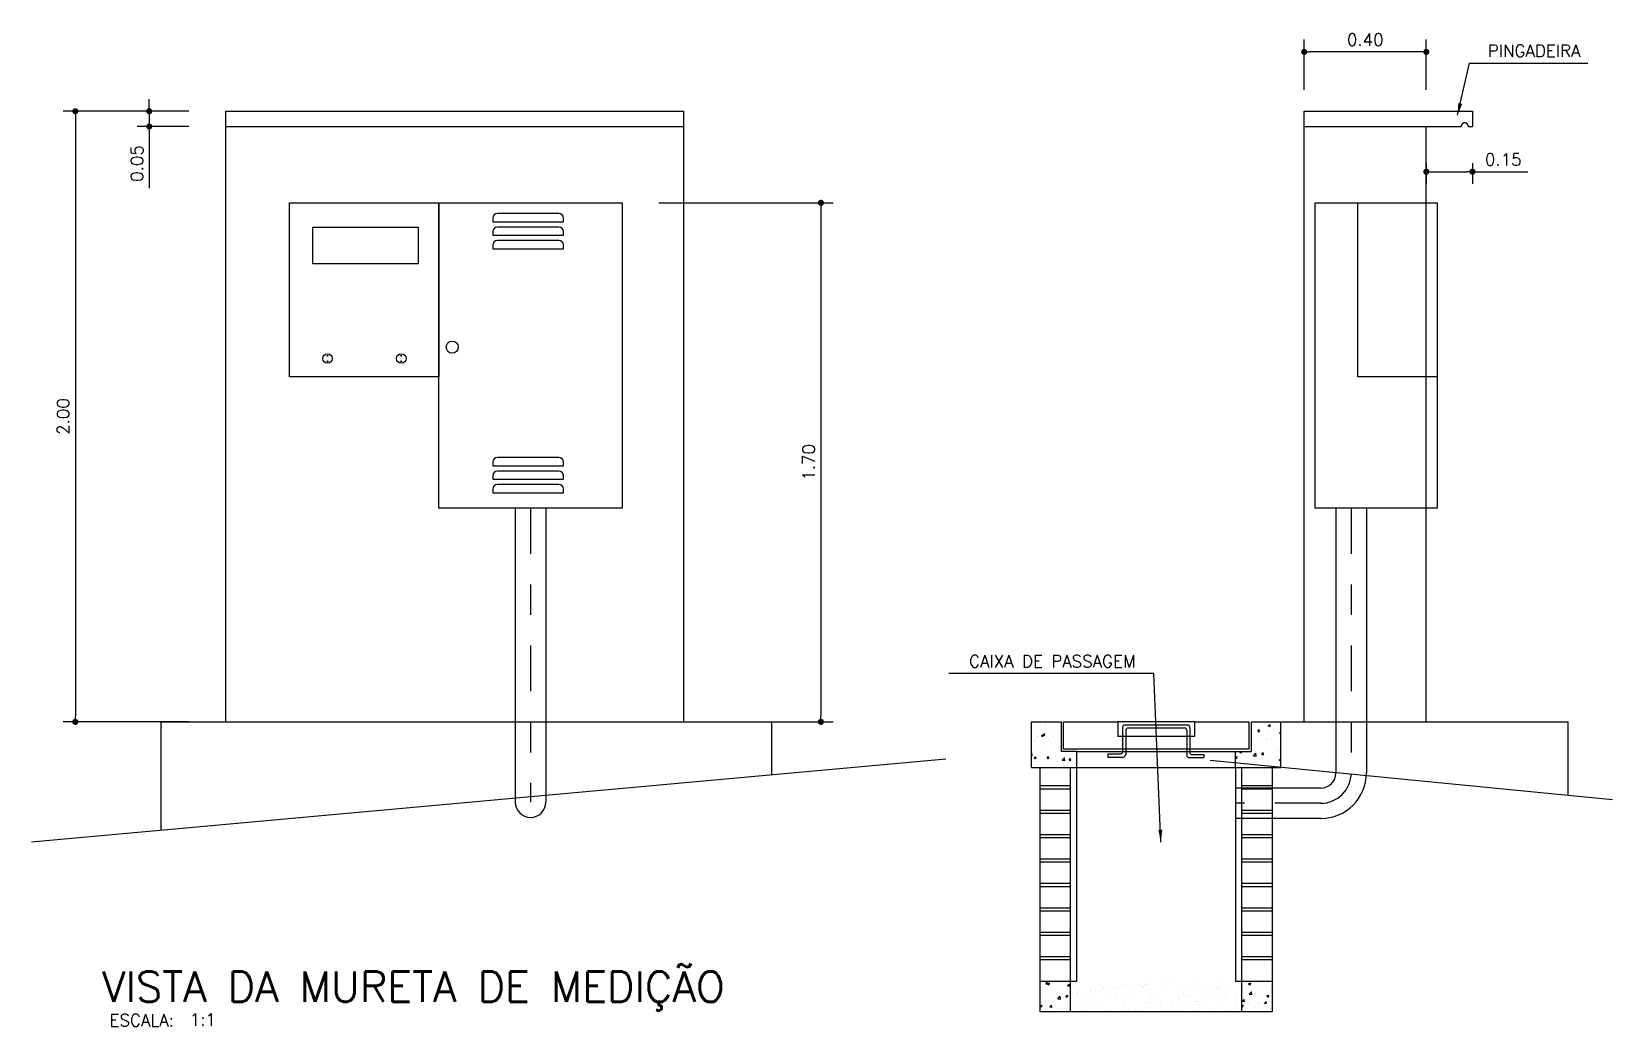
# Model space of a CAD drawing. Extents: x -2.58 to 2.59, y -1.75 to 1.51.
import ezdxf

# ---------------------------------------------------------------- set-up
doc = ezdxf.new("R2010")
doc.units = 0
doc.header["$LTSCALE"] = 0.3
doc.header["$MEASUREMENT"] = 0
doc.linetypes.add('DASHDOT', pattern=[1, 0.5, -0.25, 0, -0.25])
doc.layers.get('0').update_dxf_attribs({"linetype": 'CONTINUOUS'})
doc.layers.get('DEFPOINTS').update_dxf_attribs({"linetype": 'CONTINUOUS'})
doc.layers.add('DETALHES', color=4, linetype='CONTINUOUS')
doc.styles.add('ROMANS', font='romans')
doc.dimstyles.new('LINEAR', dxfattribs={"dimtxt": 0.04, "dimasz": 0.02, "dimexe": 0.04, "dimexo": 0.12, "dimgap": 0.02, "dimtad": 1, "dimzin": 1, "dimtxsty": 'ROMANS', "dimblk1": 'DOT', "dimblk2": 'DOT', "dimsah": 1, "dimcen": 2.5, "dimclrd": 1, "dimclre": 1, "dimclrt": 3, "dimazin": 3, "dimtfac": 1, "dimtdec": 4, "dimtmove": 0, "dimatfit": 3, "dimtvp": 1, "dimtolj": 1, "dimtzin": 1})
doc.dimstyles.new('TEXTO', dxfattribs={"dimtxt": 0.04, "dimasz": 0.04, "dimexe": 0.04, "dimexo": 0.12, "dimgap": 0.02, "dimtad": 1, "dimdec": 4, "dimtxsty": 'ROMANS', "dimcen": 2.5, "dimclrd": 1, "dimclre": 1, "dimclrt": 3, "dimazin": 3, "dimtfac": 1, "dimtdec": 4, "dimtmove": 0, "dimatfit": 3, "dimtvp": 1, "dimtolj": 1, "dimtzin": 0})

# ---------------------------------------------------------------- blocks, each defined once
blk = doc.blocks.new('*X1')
at = {"color": 0}
for p, q in [((1235.1544, 1539.8969), (1235.1544, 1539.8969)), ((1235.1566, 1539.9122), (1235.1566, 1539.9122)), ((1235.1775, 1539.9129), (1235.1775, 1539.9129)), ((1235.1945, 1539.9172), (1235.1945, 1539.9172)), ((1235.1953, 1539.8987), (1235.1953, 1539.8987)), ((1235.2049, 1539.9033), (1235.2049, 1539.9033)), ((1235.8887, 1539.8955), (1235.8931, 1539.9007)), ((1235.8943, 1539.8944), (1235.8931, 1539.9007)), ((1235.9124, 1539.9209), (1235.9124, 1539.9209)), ((1235.9197, 1539.9018), (1235.9197, 1539.9018)), ((1235.9231, 1539.9145), (1235.9301, 1539.9172)), ((1235.9231, 1539.9145), (1235.9281, 1539.9111)), ((1235.9281, 1539.9111), (1235.9301, 1539.9171)), ((1235.9351, 1539.9068), (1235.9351, 1539.9068)), ((1235.9532, 1539.9022), (1235.9532, 1539.9022)), ((1235.9601, 1539.9101), (1235.9601, 1539.9101)), ((1235.1532, 1539.8636), (1235.1532, 1539.8636)), ((1235.158, 1539.8618), (1235.158, 1539.8618)), ((1235.1609, 1539.8668), (1235.1609, 1539.8668)), ((1235.1682, 1539.8778), (1235.1682, 1539.8778)), ((1235.1791, 1539.8483), (1235.1791, 1539.8483)), ((1235.1802, 1539.882), (1235.1872, 1539.8847)), ((1235.1802, 1539.882), (1235.1852, 1539.8787)), ((1235.1849, 1539.8825), (1235.1897, 1539.8883)), ((1235.1849, 1539.8825), (1235.1909, 1539.882)), ((1235.1852, 1539.8786), (1235.1872, 1539.8846)), ((1235.1909, 1539.8819), (1235.1897, 1539.8882)), ((1235.2037, 1539.87), (1235.2037, 1539.87)), ((1235.2114, 1539.8595), (1235.2114, 1539.8595)), ((1235.2193, 1539.8768), (1235.2193, 1539.8768)), ((1235.8887, 1539.8949), (1235.8942, 1539.8945)), ((1235.8948, 1539.8922), (1235.8948, 1539.8922)), ((1235.9088, 1539.8673), (1235.9088, 1539.8673)), ((1235.9185, 1539.8685), (1235.9185, 1539.8685)), ((1235.9188, 1539.8703), (1235.9188, 1539.8703)), ((1235.9248, 1539.8813), (1235.9248, 1539.8813)), ((1235.9338, 1539.8706), (1235.9338, 1539.8706)), ((1235.96, 1539.8887), (1235.9642, 1539.8937)), ((1235.96, 1539.8887), (1235.9642, 1539.8883)), ((1235.1475, 1539.8241), (1235.1487, 1539.8253)), ((1235.1475, 1539.8162), (1235.1498, 1539.8158)), ((1235.1498, 1539.8158), (1235.1487, 1539.8253)), ((1235.1507, 1539.797), (1235.1507, 1539.797)), ((1235.1519, 1539.8303), (1235.1519, 1539.8303)), ((1235.1559, 1539.8095), (1235.1629, 1539.8122)), ((1235.1559, 1539.8095), (1235.1608, 1539.8061)), ((1235.1608, 1539.8061), (1235.1629, 1539.8121)), ((1235.1787, 1539.8072), (1235.1787, 1539.8072)), ((1235.1915, 1539.8087), (1235.1915, 1539.8087)), ((1235.1988, 1539.8073), (1235.2036, 1539.813)), ((1235.1988, 1539.8073), (1235.2047, 1539.8068)), ((1235.2012, 1539.8035), (1235.2012, 1539.8035)), ((1235.2048, 1539.8067), (1235.2036, 1539.813)), ((1235.2038, 1539.8105), (1235.2038, 1539.8105)), ((1235.2416, 1539.8155), (1235.2416, 1539.8155)), ((1235.2449, 1539.8064), (1235.2449, 1539.8064)), ((1235.2476, 1539.8006), (1235.2554, 1539.8088)), ((1235.2476, 1539.8006), (1235.2565, 1539.7993)), ((1235.2532, 1539.8109), (1235.2532, 1539.8109)), ((1235.2565, 1539.7992), (1235.2554, 1539.8087)), ((1235.2705, 1539.801), (1235.2753, 1539.8068)), ((1235.2705, 1539.801), (1235.2765, 1539.8005)), ((1235.2765, 1539.8004), (1235.2753, 1539.8067)), ((1235.8159, 1539.8101), (1235.8217, 1539.8124)), ((1235.8159, 1539.809), (1235.8197, 1539.8064)), ((1235.8193, 1539.8196), (1235.8193, 1539.8196)), ((1235.8197, 1539.8213), (1235.8197, 1539.8213)), ((1235.8197, 1539.8063), (1235.8217, 1539.8123)), ((1235.8304, 1539.826), (1235.8333, 1539.8294)), ((1235.8304, 1539.826), (1235.8364, 1539.8255)), ((1235.8364, 1539.8255), (1235.8357, 1539.8294)), ((1235.8403, 1539.8152), (1235.8403, 1539.8152)), ((1235.8647, 1539.7948), (1235.8647, 1539.7948)), ((1235.8659, 1539.8281), (1235.8659, 1539.8281)), ((1235.873, 1539.819), (1235.873, 1539.819)), ((1235.8747, 1539.8153), (1235.8825, 1539.8234)), ((1235.8747, 1539.8153), (1235.8836, 1539.8139)), ((1235.8825, 1539.8279), (1235.8825, 1539.8279)), ((1235.8836, 1539.8139), (1235.8825, 1539.8234)), ((1235.8987, 1539.8253), (1235.8987, 1539.8253)), ((1235.9021, 1539.8198), (1235.907, 1539.8255)), ((1235.9021, 1539.8198), (1235.9081, 1539.8192)), ((1235.9081, 1539.8192), (1235.907, 1539.8255)), ((1235.916, 1539.8019), (1235.916, 1539.8019)), ((1235.9191, 1539.7967), (1235.9191, 1539.7967)), ((1235.9264, 1539.8168), (1235.9264, 1539.8168)), ((1235.9454, 1539.8362), (1235.9454, 1539.8362)), ((1235.957, 1539.8353), (1235.957, 1539.8353)), ((1235.9584, 1539.8017), (1235.9642, 1539.8039)), ((1235.9584, 1539.8017), (1235.9634, 1539.7984)), ((1235.9587, 1539.8279), (1235.9587, 1539.8279)), ((1235.9634, 1539.7983), (1235.9642, 1539.8005)), ((1235.252, 1539.7777), (1235.252, 1539.7777)), ((1235.2533, 1539.7821), (1235.2533, 1539.7821)), ((1235.2785, 1539.7843), (1235.2785, 1539.7843)), ((1235.8321, 1539.7816), (1235.8321, 1539.7816)), ((1235.8562, 1539.7884), (1235.8562, 1539.7884)), ((1235.8812, 1539.7917), (1235.8812, 1539.7917)), ((1235.8854, 1539.7794), (1235.8854, 1539.7794)), ((1235.9388, 1539.7771), (1235.9388, 1539.7771)), ((1235.1941, 1539.0677), (1235.1989, 1539.0734)), ((1235.1974, 1539.072), (1235.1974, 1539.072)), ((1235.2, 1539.0671), (1235.1989, 1539.0733)), ((1235.2, 1539.0683), (1235.207, 1539.071)), ((1235.2, 1539.0683), (1235.2049, 1539.065)), ((1235.205, 1539.0649), (1235.207, 1539.071)), ((1235.8588, 1539.0685), (1235.8658, 1539.0712)), ((1235.8588, 1539.0685), (1235.8638, 1539.0652)), ((1235.8593, 1539.0693), (1235.8593, 1539.0693)), ((1235.8638, 1539.0651), (1235.8659, 1539.0712)), ((1235.8893, 1539.0695), (1235.8893, 1539.0695)), ((1235.8972, 1539.0743), (1235.8972, 1539.0743)), ((1235.1844, 1539.0194), (1235.1844, 1539.0194)), ((1235.1934, 1539.0536), (1235.1934, 1539.0536)), ((1235.1941, 1539.0677), (1235.2, 1539.0671)), ((1235.2167, 1539.0305), (1235.2167, 1539.0305)), ((1235.2252, 1539.0453), (1235.2252, 1539.0453)), ((1235.2303, 1539.0225), (1235.2303, 1539.0225)), ((1235.2337, 1539.0195), (1235.2415, 1539.0276)), ((1235.2337, 1539.0195), (1235.2426, 1539.0181)), ((1235.2378, 1539.0171), (1235.2378, 1539.0171)), ((1235.2426, 1539.018), (1235.2415, 1539.0275)), ((1235.2516, 1539.0223), (1235.2516, 1539.0223)), ((1235.2553, 1539.0258), (1235.2553, 1539.0258)), ((1235.2566, 1539.0619), (1235.2566, 1539.0619)), ((1235.2597, 1539.0281), (1235.2667, 1539.0308)), ((1235.2597, 1539.0281), (1235.2646, 1539.0247)), ((1235.2646, 1539.0247), (1235.2667, 1539.0307)), ((1235.2658, 1539.0614), (1235.2706, 1539.0671)), ((1235.2658, 1539.0614), (1235.2718, 1539.0609)), ((1235.2701, 1539.0283), (1235.2701, 1539.0283)), ((1235.2718, 1539.0608), (1235.2706, 1539.0671)), ((1235.2753, 1539.019), (1235.2753, 1539.019)), ((1235.8367, 1539.0292), (1235.8367, 1539.0292)), ((1235.8379, 1539.0625), (1235.8379, 1539.0625)), ((1235.8386, 1539.0555), (1235.8386, 1539.0555)), ((1235.8396, 1539.0112), (1235.8444, 1539.0169)), ((1235.8456, 1539.0106), (1235.8444, 1539.0169)), ((1235.8608, 1539.0341), (1235.8686, 1539.0422)), ((1235.8608, 1539.0341), (1235.8697, 1539.0327)), ((1235.8697, 1539.0327), (1235.8686, 1539.0422)), ((1235.8709, 1539.0348), (1235.8709, 1539.0348)), ((1235.8768, 1539.0546), (1235.8768, 1539.0546)), ((1235.8881, 1539.0362), (1235.8881, 1539.0362)), ((1235.8969, 1539.0655), (1235.8969, 1539.0655)), ((1235.9185, 1539.0283), (1235.9255, 1539.031)), ((1235.9185, 1539.0283), (1235.9235, 1539.0249)), ((1235.9235, 1539.0249), (1235.9255, 1539.0309)), ((1235.9302, 1539.0523), (1235.9302, 1539.0523)), ((1235.934, 1539.0432), (1235.934, 1539.0432)), ((1235.1759, 1538.9959), (1235.1826, 1538.9985)), ((1235.1759, 1538.9957), (1235.1806, 1538.9925)), ((1235.1806, 1538.9924), (1235.1827, 1538.9984)), ((1235.1932, 1539.0123), (1235.1932, 1539.0123)), ((1235.1968, 1538.9797), (1235.1968, 1538.9797)), ((1235.204, 1538.983), (1235.204, 1538.983)), ((1235.2079, 1538.9924), (1235.2128, 1538.9982)), ((1235.2079, 1538.9924), (1235.2139, 1538.9919)), ((1235.2139, 1538.9919), (1235.2128, 1538.9981)), ((1235.2172, 1538.9904), (1235.2172, 1538.9904)), ((1235.2228, 1538.9787), (1235.2228, 1538.9787)), ((1235.224, 1539.012), (1235.224, 1539.012)), ((1235.229, 1538.9863), (1235.229, 1538.9863)), ((1235.2502, 1538.9774), (1235.2502, 1538.9774)), ((1235.2669, 1538.9913), (1235.2669, 1538.9913)), ((1235.2741, 1538.9858), (1235.2741, 1538.9858)), ((1235.2755, 1539.0004), (1235.2755, 1539.0004)), ((1235.8359, 1538.9965), (1235.8415, 1538.9987)), ((1235.8359, 1538.9951), (1235.8395, 1538.9927)), ((1235.8395, 1538.9926), (1235.8415, 1538.9987)), ((1235.8396, 1539.0112), (1235.8456, 1539.0107)), ((1235.8446, 1538.9954), (1235.8446, 1538.9954)), ((1235.8573, 1539.0035), (1235.8573, 1539.0035)), ((1235.8784, 1538.99), (1235.8784, 1538.99)), ((1235.8869, 1539.0029), (1235.8869, 1539.0029)), ((1235.8928, 1539.0058), (1235.8928, 1539.0058)), ((1235.9077, 1539.0037), (1235.9077, 1539.0037)), ((1235.9107, 1539.0012), (1235.9107, 1539.0012)), ((1235.9113, 1539.0049), (1235.9161, 1539.0106)), ((1235.9113, 1539.0049), (1235.9173, 1539.0044)), ((1235.9173, 1539.0043), (1235.9162, 1539.0106)), ((1235.9167, 1538.9839), (1235.9167, 1538.9839)), ((1235.9318, 1538.9878), (1235.9318, 1538.9878)), ((1235.9328, 1539.007), (1235.9328, 1539.007))]:
    blk.add_line(p, q, dxfattribs=at)
blk = doc.blocks.new('*X2')
at = {"color": 0}
for p, q in [((1235.5421, 1539.0693), (1235.5421, 1539.0693)), ((1235.5829, 1539.0747), (1235.5829, 1539.0747)), ((1235.606, 1539.0686), (1235.606, 1539.0686)), ((1235.6846, 1539.0696), (1235.6846, 1539.0696)), ((1235.7613, 1539.0692), (1235.7613, 1539.0692)), ((1235.2887, 1539.0621), (1235.2887, 1539.0621)), ((1235.2903, 1539.0559), (1235.2903, 1539.0559)), ((1235.2996, 1539.0353), (1235.2996, 1539.0353)), ((1235.2999, 1539.0374), (1235.2999, 1539.0374)), ((1235.3029, 1539.0478), (1235.3029, 1539.0478)), ((1235.3311, 1539.0354), (1235.3311, 1539.0354)), ((1235.3406, 1539.0428), (1235.3406, 1539.0428)), ((1235.3485, 1539.0188), (1235.3485, 1539.0188)), ((1235.3562, 1539.0449), (1235.3562, 1539.0449)), ((1235.3697, 1539.0651), (1235.3697, 1539.0651)), ((1235.3806, 1539.0481), (1235.3806, 1539.0481)), ((1235.3837, 1539.0561), (1235.3837, 1539.0561)), ((1235.3898, 1539.0616), (1235.3898, 1539.0616)), ((1235.3963, 1539.048), (1235.3963, 1539.048)), ((1235.4078, 1539.035), (1235.4078, 1539.035)), ((1235.4196, 1539.0343), (1235.4196, 1539.0343)), ((1235.4214, 1539.0534), (1235.4214, 1539.0534)), ((1235.4251, 1539.0292), (1235.4251, 1539.0292)), ((1235.437, 1539.0555), (1235.437, 1539.0555)), ((1235.4419, 1539.019), (1235.4419, 1539.019)), ((1235.4483, 1539.0661), (1235.4483, 1539.0661)), ((1235.4614, 1539.0587), (1235.4614, 1539.0587)), ((1235.4771, 1539.0562), (1235.4771, 1539.0562)), ((1235.4888, 1539.0379), (1235.4888, 1539.0379)), ((1235.4898, 1539.0482), (1235.4898, 1539.0482)), ((1235.5021, 1539.0641), (1235.5021, 1539.0641)), ((1235.5098, 1539.0606), (1235.5098, 1539.0606)), ((1235.5153, 1539.0555), (1235.5153, 1539.0555)), ((1235.5177, 1539.0661), (1235.5177, 1539.0661)), ((1235.525, 1539.0657), (1235.525, 1539.0657)), ((1235.5353, 1539.0191), (1235.5353, 1539.0191)), ((1235.5414, 1539.0316), (1235.5414, 1539.0316)), ((1235.5674, 1539.0389), (1235.5674, 1539.0389)), ((1235.5705, 1539.0564), (1235.5705, 1539.0564)), ((1235.5832, 1539.0483), (1235.5832, 1539.0483)), ((1235.6287, 1539.0193), (1235.6287, 1539.0193)), ((1235.6316, 1539.0579), (1235.6316, 1539.0579)), ((1235.6441, 1539.0386), (1235.6441, 1539.0386)), ((1235.6615, 1539.0306), (1235.6615, 1539.0306)), ((1235.664, 1539.0566), (1235.664, 1539.0566)), ((1235.667, 1539.0255), (1235.667, 1539.0255)), ((1235.6766, 1539.0485), (1235.6766, 1539.0485)), ((1235.7222, 1539.0195), (1235.7222, 1539.0195)), ((1235.7251, 1539.0415), (1235.7251, 1539.0415)), ((1235.7313, 1539.0166), (1235.7313, 1539.0166)), ((1235.7517, 1539.0569), (1235.7517, 1539.0569)), ((1235.7572, 1539.0518), (1235.7572, 1539.0518)), ((1235.7574, 1539.0567), (1235.7574, 1539.0567)), ((1235.77, 1539.0487), (1235.77, 1539.0487)), ((1235.772, 1539.0219), (1235.772, 1539.0219)), ((1235.7833, 1539.0279), (1235.7833, 1539.0279)), ((1235.7877, 1539.024), (1235.7877, 1539.024)), ((1235.8037, 1539.0425), (1235.8037, 1539.0425)), ((1235.812, 1539.0272), (1235.812, 1539.0272)), ((1235.8156, 1539.0197), (1235.8156, 1539.0197)), ((1235.2906, 1539.0043), (1235.2906, 1539.0043)), ((1235.3145, 1538.9808), (1235.3145, 1538.9808)), ((1235.3294, 1539.0079), (1235.3294, 1539.0079)), ((1235.333, 1538.9776), (1235.333, 1538.9776)), ((1235.335, 1539.0029), (1235.335, 1539.0029)), ((1235.3611, 1538.979), (1235.3611, 1538.979)), ((1235.3716, 1539.0073), (1235.3716, 1539.0073)), ((1235.4079, 1538.9809), (1235.4079, 1538.9809)), ((1235.4097, 1538.9772), (1235.4097, 1538.9772)), ((1235.449, 1538.9794), (1235.449, 1538.9794)), ((1235.4502, 1539.0083), (1235.4502, 1539.0083)), ((1235.4512, 1539.0053), (1235.4512, 1539.0053)), ((1235.4646, 1538.9814), (1235.4646, 1538.9814)), ((1235.4811, 1538.9779), (1235.4811, 1538.9779)), ((1235.489, 1538.9847), (1235.489, 1538.9847)), ((1235.4907, 1538.9801), (1235.4907, 1538.9801)), ((1235.5013, 1538.9811), (1235.5013, 1538.9811)), ((1235.5269, 1539.0079), (1235.5269, 1539.0079)), ((1235.5298, 1538.99), (1235.5298, 1538.99)), ((1235.5454, 1538.9921), (1235.5454, 1538.9921)), ((1235.5693, 1538.9811), (1235.5693, 1538.9811)), ((1235.5698, 1538.9953), (1235.5698, 1538.9953)), ((1235.5713, 1539.0043), (1235.5713, 1539.0043)), ((1235.5768, 1538.9992), (1235.5768, 1538.9992)), ((1235.5948, 1538.9813), (1235.5948, 1538.9813)), ((1235.6079, 1539.0108), (1235.6079, 1539.0108)), ((1235.6105, 1539.0007), (1235.6105, 1539.0007)), ((1235.6261, 1539.0027), (1235.6261, 1539.0027)), ((1235.646, 1538.9808), (1235.646, 1538.9808)), ((1235.6505, 1539.0059), (1235.6505, 1539.0059)), ((1235.6865, 1539.0118), (1235.6865, 1539.0118)), ((1235.6882, 1538.9814), (1235.6882, 1538.9814)), ((1235.6913, 1539.0113), (1235.6913, 1539.0113)), ((1235.6931, 1539.0016), (1235.6931, 1539.0016)), ((1235.7069, 1539.0133), (1235.7069, 1539.0133)), ((1235.727, 1538.9837), (1235.727, 1538.9837)), ((1235.7632, 1539.0114), (1235.7632, 1539.0114)), ((1235.7816, 1538.9816), (1235.7816, 1538.9816)), ((1235.8055, 1538.9847), (1235.8055, 1538.9847)), ((1235.8131, 1539.0006), (1235.8131, 1539.0006)), ((1235.8187, 1538.9955), (1235.8187, 1538.9955))]:
    blk.add_line(p, q, dxfattribs=at)
blk = doc.blocks.new('_DOT')
at = {"color": 0, "linetype": 'BYBLOCK'}
blk.add_line((-0.5, 0), (-1, 0), dxfattribs=at)
at = {"color": 0, "linetype": 'BYBLOCK', "const_width": 0.5}
blk.add_lwpolyline([(-0.25, 0, 1), (0.25, 0, 1)], format="xyb", close=True, dxfattribs=at)
blk = doc.blocks.new('*D3')
at = {"color": 1, "linetype": 'BYBLOCK'}
for p, q in [((-2.0684, 1.2452), (-2.2384, 1.2452)), ((-2.1984, 1.2652), (-2.1984, 1.2852)), ((-2.1984, 1.2452), (-2.1984, 1.1952)), ((-2.0684, 1.1952), (-2.2384, 1.1952)), ((-2.1984, 1.1752), (-2.1984, 0.9933))]:
    blk.add_line(p, q, dxfattribs=at)
at = {"layer": 'DEFPOINTS', "color": 0, "linetype": 'BYBLOCK'}
for p in [(-1.9484, 1.2452), (-2.1984, 1.1952), (-1.9484, 1.1952)]:
    blk.add_point(p, dxfattribs=at)
at = {"color": 1, "linetype": 'BYBLOCK', "xscale": 0.02, "yscale": 0.02, "zscale": 0.02}
for p, rotation in [((-2.1984, 1.2452), 270), ((-2.1984, 1.1952), 90)]:
    blk.add_blockref('_DOT', p, dxfattribs=dict(at, rotation=rotation))
at = {"color": 3, "linetype": 'BYBLOCK', "insert": (-2.2384, 1.0742), "char_height": 0.04, "attachment_point": 5, "rotation": 90, "style": 'ROMANS'}
blk.add_mtext('\\A1;0.05', dxfattribs=at)
blk = doc.blocks.new('*D4')
at = {"color": 1, "linetype": 'BYBLOCK'}
for p, q in [((-2.0684, 1.2452), (-2.4805, 1.2452)), ((-2.4405, 1.2252), (-2.4405, -0.7348)), ((-2.0684, -0.7548), (-2.4805, -0.7548))]:
    blk.add_line(p, q, dxfattribs=at)
at = {"layer": 'DEFPOINTS', "color": 0, "linetype": 'BYBLOCK'}
for p in [(-1.9484, 1.2452), (-2.4405, -0.7548), (-1.9484, -0.7548)]:
    blk.add_point(p, dxfattribs=at)
at = {"color": 1, "linetype": 'BYBLOCK', "xscale": 0.02, "yscale": 0.02, "zscale": 0.02}
for p, rotation in [((-2.4405, 1.2452), 90), ((-2.4405, -0.7548), 270)]:
    blk.add_blockref('_DOT', p, dxfattribs=dict(at, rotation=rotation))
at = {"color": 3, "linetype": 'BYBLOCK', "insert": (-2.4805, 0.2452), "char_height": 0.04, "attachment_point": 5, "rotation": 90, "style": 'ROMANS'}
blk.add_mtext('\\A1;2.00', dxfattribs=at)
blk = doc.blocks.new('*D5')
at = {"color": 1, "linetype": 'BYBLOCK'}
for p, q in [((-0.5293, 0.9452), (0.0417, 0.9452)), ((0.0017, 0.9252), (0.0017, -0.7348)), ((-0.5293, -0.7548), (0.0417, -0.7548))]:
    blk.add_line(p, q, dxfattribs=at)
at = {"layer": 'DEFPOINTS', "color": 0, "linetype": 'BYBLOCK'}
for p in [(-0.6493, 0.9452), (-0.6493, -0.7548), (0.0017, -0.7548)]:
    blk.add_point(p, dxfattribs=at)
at = {"color": 1, "linetype": 'BYBLOCK', "xscale": 0.02, "yscale": 0.02, "zscale": 0.02}
for p, rotation in [((0.0017, 0.9452), 90), ((0.0017, -0.7548), 270)]:
    blk.add_blockref('_DOT', p, dxfattribs=dict(at, rotation=rotation))
at = {"color": 3, "linetype": 'BYBLOCK', "insert": (-0.0383, 0.0952), "char_height": 0.04, "attachment_point": 5, "rotation": 90, "style": 'ROMANS'}
blk.add_mtext('\\A1;1.70', dxfattribs=at)
blk = doc.blocks.new('*D6')
at = {"color": 1, "linetype": 'BYBLOCK'}
for p, q in [((1.9848, 1.0752), (1.9848, 1.0071)), ((2.0048, 1.0471), (2.1159, 1.0471)), ((2.1359, 1.0752), (2.1359, 1.0071)), ((2.1359, 1.0471), (2.3178, 1.0471))]:
    blk.add_line(p, q, dxfattribs=at)
at = {"layer": 'DEFPOINTS', "color": 0, "linetype": 'BYBLOCK'}
for p in [(1.9848, 1.1952), (2.1359, 1.1952), (2.1359, 1.0471)]:
    blk.add_point(p, dxfattribs=at)
at = {"color": 1, "linetype": 'BYBLOCK', "xscale": 0.02, "yscale": 0.02, "zscale": 0.02, "rotation": 180}
blk.add_blockref('_DOT', (1.9848, 1.0471), dxfattribs=at)
at = {"color": 1, "linetype": 'BYBLOCK', "xscale": 0.02, "yscale": 0.02, "zscale": 0.02}
blk.add_blockref('_DOT', (2.1359, 1.0471), dxfattribs=at)
at = {"color": 3, "linetype": 'BYBLOCK', "insert": (2.2368, 1.0871), "char_height": 0.04, "attachment_point": 5, "style": 'ROMANS'}
blk.add_mtext('\\A1;0.15', dxfattribs=at)
blk = doc.blocks.new('*D7')
at = {"color": 1, "linetype": 'BYBLOCK'}
for p, q in [((1.5848, 1.3152), (1.5848, 1.4797)), ((1.9848, 1.3152), (1.9848, 1.4797)), ((1.9648, 1.4397), (1.6048, 1.4397))]:
    blk.add_line(p, q, dxfattribs=at)
at = {"layer": 'DEFPOINTS', "color": 0, "linetype": 'BYBLOCK'}
for p in [(1.5848, 1.4397), (1.5848, 1.1952), (1.9848, 1.1952)]:
    blk.add_point(p, dxfattribs=at)
at = {"color": 1, "linetype": 'BYBLOCK', "xscale": 0.02, "yscale": 0.02, "zscale": 0.02, "rotation": 180}
blk.add_blockref('_DOT', (1.5848, 1.4397), dxfattribs=at)
at = {"color": 1, "linetype": 'BYBLOCK', "xscale": 0.02, "yscale": 0.02, "zscale": 0.02}
blk.add_blockref('_DOT', (1.9848, 1.4397), dxfattribs=at)
at = {"color": 3, "linetype": 'BYBLOCK', "insert": (1.7848, 1.4797), "char_height": 0.04, "attachment_point": 5, "style": 'ROMANS'}
blk.add_mtext('\\A1;0.40', dxfattribs=at)

msp = doc.modelspace()

# ---------------------------------------------------------------- linework, layer by layer
at = {"layer": 'DETALHES', "color": 3}
for p, q in [((-1.9484, 1.2452), (-1.9484, -0.7548)), ((-1.9484, 1.2452), (-0.4484, 1.2452)), ((-0.4484, 1.2452), (-0.4484, -0.7548)), ((1.5848, -0.7548), (1.5848, 1.2452)), ((1.5848, 1.2452), (2.1359, 1.2452)), ((2.1359, 1.2452), (2.1359, 1.1952)), ((-1.9484, 1.1952), (-0.4484, 1.1952)), ((1.5848, 1.1952), (2.0987, 1.1952)), ((1.9848, -0.7548), (1.9848, 1.1952)), ((2.1221, 1.1952), (2.1359, 1.1952)), ((-2.1602, -0.7548), (-0.1602, -0.7548)), ((-2.1602, -0.7548), (-2.1602, -1.1091)), ((-0.1602, -0.7548), (-0.1602, -0.9275)), ((0.7964, -0.7549), (0.9742, -0.7549)), ((0.7964, -0.8443), (0.7964, -0.7549)), ((0.9742, -0.7549), (0.9742, -0.8032)), ((1.226, -0.7549), (1.4036, -0.7549)), ((1.226, -0.7549), (1.226, -0.8032)), ((1.4036, -0.7549), (1.4036, -0.8443)), ((1.508, -0.7548), (2.4493, -0.7548)), ((2.4493, -0.9948), (2.4493, -0.7548)), ((1.226, -0.8032), (0.9742, -0.8032)), ((1.4036, -0.8443), (0.7964, -0.8443))]:
    msp.add_line(p, q, dxfattribs=at)
at = {"layer": 'DETALHES', "color": 4}
for p, q in [((-1.7393, 0.3752), (-1.7393, 0.9452)), ((-1.7393, 0.9452), (-1.2493, 0.9452)), ((-1.2493, -0.0548), (-1.2493, 0.9452)), ((-1.2493, 0.9452), (-0.6493, 0.9452)), ((-1.2493, 0.9452), (-1.2493, 0.3752)), ((-0.6493, 0.9452), (-0.6493, -0.0548)), ((1.6203, -0.0548), (1.6203, 0.9452)), ((1.6203, 0.9452), (2.0203, 0.9452)), ((1.7603, 0.3752), (1.7603, 0.9452)), ((1.7603, 0.9452), (2.0203, 0.9452)), ((2.0203, 0.9452), (2.0203, -0.0548)), ((2.0203, 0.9452), (2.0203, 0.3752)), ((-1.0731, 0.8953), (-1.0731, 0.8832)), ((-1.0731, 0.8832), (-0.8417, 0.8832)), ((-0.8567, 0.9103), (-1.0581, 0.9103)), ((-0.8417, 0.8832), (-0.8417, 0.8953)), ((-1.6624, 0.7458), (-1.6624, 0.8658)), ((-1.6624, 0.8658), (-1.317, 0.8658)), ((-1.317, 0.8658), (-1.317, 0.7458)), ((-1.0731, 0.851), (-1.0731, 0.839)), ((-1.0731, 0.839), (-0.8417, 0.839)), ((-0.8567, 0.866), (-1.0581, 0.866)), ((-0.8417, 0.839), (-0.8417, 0.851)), ((-1.0731, 0.8067), (-1.0731, 0.7947)), ((-1.0731, 0.7947), (-0.8417, 0.7947)), ((-0.8567, 0.8217), (-1.0581, 0.8217)), ((-0.8417, 0.7947), (-0.8417, 0.8067)), ((-1.317, 0.7458), (-1.6624, 0.7458)), ((-1.2493, 0.3752), (-1.7393, 0.3752)), ((2.0203, 0.3752), (1.7603, 0.3752)), ((-0.8567, 0.111), (-1.0581, 0.111)), ((-1.0731, 0.096), (-1.0731, 0.0839)), ((-1.0731, 0.0839), (-0.8417, 0.0839)), ((-0.8567, 0.0667), (-1.0581, 0.0667)), ((-0.8417, 0.0839), (-0.8417, 0.096)), ((-1.0731, 0.0517), (-1.0731, 0.0397)), ((-1.0731, 0.0397), (-0.8417, 0.0397)), ((-1.0731, 0.0075), (-1.0731, -0.0046)), ((-0.8567, 0.0225), (-1.0581, 0.0225)), ((-0.8417, 0.0397), (-0.8417, 0.0517)), ((-0.8417, -0.0046), (-0.8417, 0.0075)), ((-1.0731, -0.0046), (-0.8417, -0.0046)), ((-0.6493, -0.0548), (-1.2493, -0.0548)), ((2.0203, -0.0548), (1.6203, -0.0548)), ((0.6914, -0.7548), (0.7882, -0.7548)), ((0.6914, -0.9048), (0.6914, -0.7548)), ((0.7882, -0.7548), (0.7882, -0.8516)), ((1.4113, -0.7548), (1.4113, -0.8516)), ((1.4113, -0.7548), (1.508, -0.7548)), ((1.508, -0.9048), (1.508, -0.7548)), ((1.508, -0.903), (1.508, -0.7548)), ((-2.5837, -1.1475), (0.4112, -0.8756)), ((0.8397, -0.8516), (0.7882, -0.8516)), ((0.8397, -0.9048), (0.8397, -0.8516)), ((1.3597, -0.8516), (1.4113, -0.8516)), ((1.3597, -0.9048), (1.3597, -0.8516)), ((0.6914, -0.9048), (0.8397, -0.9048)), ((0.7197, -1.7048), (0.7197, -0.9048)), ((0.8197, -1.7048), (0.8197, -0.9048)), ((1.2763, -0.8803), (2.5943, -1.009)), ((1.3597, -0.9048), (1.508, -0.9048)), ((1.3797, -0.9048), (1.3797, -1.7048)), ((1.4797, -0.9048), (1.4797, -1.7048)), ((0.8397, -1.6048), (0.7197, -1.6048)), ((1.4797, -1.6048), (1.3597, -1.6048)), ((1.4797, -1.7048), (0.7197, -1.7048))]:
    msp.add_line(p, q, dxfattribs=at)
at = {"layer": 'DETALHES', "color": 2}
for p, q in [((-0.9993, -0.0548), (-0.9993, -1.0177)), ((-0.8993, -0.0548), (-0.8993, -1.0177)), ((1.6888, -0.0548), (1.6888, -0.9216)), ((1.7888, -0.0548), (1.7888, -0.9216)), ((1.226, -0.7549), (0.9742, -0.7549)), ((0.99, -0.7729), (0.99, -0.8521)), ((0.998, -0.7649), (1.202, -0.7649)), ((1.008, -0.7749), (1.192, -0.7749)), ((1.21, -0.7729), (1.21, -0.8539)), ((1, -0.7829), (1, -0.8621)), ((1.2, -0.7829), (1.2, -0.8639)), ((0.8397, -0.8516), (1.3597, -0.8516)), ((0.9413, -0.8601), (0.982, -0.8601)), ((0.9413, -0.8601), (0.9413, -0.8701)), ((0.9413, -0.8701), (0.992, -0.8701)), ((1.208, -0.8719), (1.256, -0.8719)), ((1.218, -0.8619), (1.256, -0.8619)), ((1.256, -0.8619), (1.256, -0.8719)), ((0.8397, -0.9048), (1.3597, -0.9048)), ((1.6388, -0.9716), (1.3597, -0.9716)), ((1.6388, -1.0716), (1.3597, -1.0716))]:
    msp.add_line(p, q, dxfattribs=at)
at = {"layer": 'DETALHES', "color": 1, "linetype": 'DASHDOT'}
for p, q in [((-0.9493, -0.0548), (-0.9493, -1.0177)), ((1.7388, -0.0548), (1.7388, -0.9216)), ((1.6388, -1.0216), (1.3597, -1.0216))]:
    msp.add_line(p, q, dxfattribs=at)
at = {"layer": 'DETALHES', "color": 1}
for p, q in [((0.8397, -1.6048), (0.8397, -0.9048)), ((1.3597, -0.9048), (1.3597, -1.6048)), ((0.8197, -0.9648), (0.7197, -0.9648)), ((0.8197, -0.9748), (0.7197, -0.9748)), ((1.4797, -0.9648), (1.3797, -0.9648)), ((1.4797, -0.9748), (1.3797, -0.9748)), ((0.8197, -1.0448), (0.7197, -1.0448)), ((0.8197, -1.0548), (0.7197, -1.0548)), ((1.4797, -1.0448), (1.3797, -1.0448)), ((1.4797, -1.0548), (1.3797, -1.0548)), ((0.8197, -1.1248), (0.7197, -1.1248)), ((0.8197, -1.1348), (0.7197, -1.1348)), ((1.4797, -1.1248), (1.3797, -1.1248)), ((1.4797, -1.1348), (1.3797, -1.1348)), ((0.8197, -1.2048), (0.7197, -1.2048)), ((0.8197, -1.2148), (0.7197, -1.2148)), ((1.4797, -1.2048), (1.3797, -1.2048)), ((1.4797, -1.2148), (1.3797, -1.2148)), ((0.8197, -1.2848), (0.7197, -1.2848)), ((1.4797, -1.2848), (1.3797, -1.2848)), ((0.8197, -1.2948), (0.7197, -1.2948)), ((1.4797, -1.2948), (1.3797, -1.2948)), ((0.8197, -1.3648), (0.7197, -1.3648)), ((0.8197, -1.3748), (0.7197, -1.3748)), ((1.4797, -1.3648), (1.3797, -1.3648)), ((1.4797, -1.3748), (1.3797, -1.3748)), ((0.8197, -1.4448), (0.7197, -1.4448)), ((1.4797, -1.4448), (1.3797, -1.4448)), ((0.8197, -1.4548), (0.7197, -1.4548)), ((1.4797, -1.4548), (1.3797, -1.4548)), ((0.8197, -1.5248), (0.7197, -1.5248)), ((0.8197, -1.5348), (0.7197, -1.5348)), ((1.4797, -1.5248), (1.3797, -1.5248)), ((1.4797, -1.5348), (1.3797, -1.5348))]:
    msp.add_line(p, q, dxfattribs=at)
at = {"layer": 'DETALHES', "color": 4}
for centre, radius in [((-1.206, 0.4725), 0.0197), ((-1.6145, 0.4353), 0.0158), ((-1.6146, 0.4439), 0.00145), ((-1.6146, 0.426), 0.00145), ((-1.3728, 0.4353), 0.0158), ((-1.373, 0.4439), 0.00145), ((-1.373, 0.426), 0.00145)]:
    msp.add_circle(centre, radius, dxfattribs=at)
at = {"layer": 'DETALHES', "color": 3}
msp.add_arc((2.1104, 1.1954), 0.0117, 359.1342, 180.8658, dxfattribs=at)
at = {"layer": 'DETALHES', "color": 4}
for centre, start, end in [((-1.0581, 0.8953), 90, 180), ((-0.8567, 0.8953), 0, 90), ((-1.0581, 0.851), 90, 180), ((-0.8567, 0.851), 0, 90), ((-1.0581, 0.8067), 90, 180), ((-0.8567, 0.8067), 0, 90), ((-1.0581, 0.096), 90, 180), ((-0.8567, 0.096), 0, 90), ((-1.0581, 0.0517), 90, 180), ((-0.8567, 0.0517), 0, 90), ((-1.0581, 0.0075), 90, 180), ((-0.8567, 0.0075), 0, 90)]:
    msp.add_arc(centre, 0.015, start, end, dxfattribs=at)
at = {"layer": 'DETALHES', "color": 2}
for centre, radius, start, end in [((0.998, -0.7729), 0.008, 90, 180), ((1.008, -0.7829), 0.008, 90, 180), ((1.192, -0.7829), 0.008, 0, 90), ((1.202, -0.7729), 0.008, 0, 90), ((0.982, -0.8521), 0.008, 270, 0), ((0.992, -0.8621), 0.008, 270, 0), ((1.208, -0.8639), 0.008, 180, 270), ((1.218, -0.8539), 0.008, 180, 270), ((1.6388, -0.9216), 0.15, 270, 0), ((1.6388, -0.9216), 0.05, 270, 0), ((-0.9493, -1.0177), 0.05, 180, 0)]:
    msp.add_arc(centre, radius, start, end, dxfattribs=at)
at = {"layer": 'DETALHES', "color": 1, "linetype": 'DASHDOT'}
msp.add_arc((1.6388, -0.9216), 0.1, 270, 0, dxfattribs=at)

# ---------------------------------------------------------------- block references
at = {"layer": 'DETALHES', "color": 1}
msp.add_blockref('*X1', (-1234.4561, -1540.6811), dxfattribs=at)
at = {"layer": 'DETALHES', "color": 2}
msp.add_blockref('*X2', (-1234.4561, -1540.6811), dxfattribs=at)

# ---------------------------------------------------------------- texts
at = {"layer": 'DETALHES', "color": 6, "style": 'ROMANS'}
msp.add_text('VISTA DA MURETA DE MEDIÇÃO', height=0.1, dxfattribs=at).set_placement((-2.353, -1.6723))
at = {"layer": 'DETALHES', "color": 4, "style": 'ROMANS'}
msp.add_text('ESCALA:', height=0.04, dxfattribs=at).set_placement((-2.3286, -1.7523))
at = {"layer": 'DETALHES', "color": 3, "char_height": 0.04, "style": 'ROMANS'}
for s, insert, attachment_point in [('\\A1;PINGADEIRA', (2.1861, 1.443), 4), ('\\A1;CAIXA DE PASSAGEM', (1.0322, -0.5564), 6)]:
    msp.add_mtext(s, dxfattribs=dict(at, insert=insert, attachment_point=attachment_point))
at = {"layer": 'DETALHES', "color": 4, "style": 'ROMANS'}
msp.add_attdef('1:1', (-2.0656, -1.75), '1:1', height=0.04, dxfattribs=at)

# ---------------------------------------------------------------- dimensions: what is measured, and where the dimension line sits
at = {"layer": 'DETALHES'}
for base, p2, text, picture, middle in [((1.5848, 1.4397), (1.5848, 1.1952), '0.40', '*D7', (1.7848, 1.4797)), ((2.1359, 1.0471), (2.1359, 1.1952), '0.15', '*D6', (2.2368, 1.0871))]:
    dim = msp.add_linear_dim(base=base, p1=(1.9848, 1.1952), p2=p2, text=text, dimstyle='LINEAR', dxfattribs=at)
    dim.commit()
    dim.dimension.update_dxf_attribs({"geometry": picture, "text_midpoint": middle})
for base, p1, p2, text, picture, middle in [((-2.4405, -0.7548), (-1.9484, 1.2452), (-1.9484, -0.7548), '2.00', '*D4', (-2.4805, 0.2452)), ((-2.1984, 1.1952), (-1.9484, 1.2452), (-1.9484, 1.1952), '0.05', '*D3', (-2.2384, 1.0742)), ((0.0017, -0.7548), (-0.6493, 0.9452), (-0.6493, -0.7548), '1.70', '*D5', (-0.0383, 0.0952))]:
    dim = msp.add_linear_dim(base=base, p1=p1, p2=p2, angle=90, text=text, dimstyle='LINEAR', dxfattribs=at)
    dim.commit()
    dim.dimension.update_dxf_attribs({"geometry": picture, "text_midpoint": middle})

# ---------------------------------------------------------------- leaders
at = {"layer": 'DETALHES', "color": 1, "annotation_type": 0, "has_hookline": 1}
for points, hookline_direction, text_width in [([(2.0871, 1.2318), (2.1261, 1.403), (2.1661, 1.403)], 0, 0.3276), ([(1.1153, -1.1486), (1.0922, -0.5964), (1.0522, -0.5964)], 1, 0.6114)]:
    msp.add_leader(points, dimstyle='TEXTO', dxfattribs=dict(at, hookline_direction=hookline_direction, text_width=text_width))

doc.saveas('drawing.dxf')
